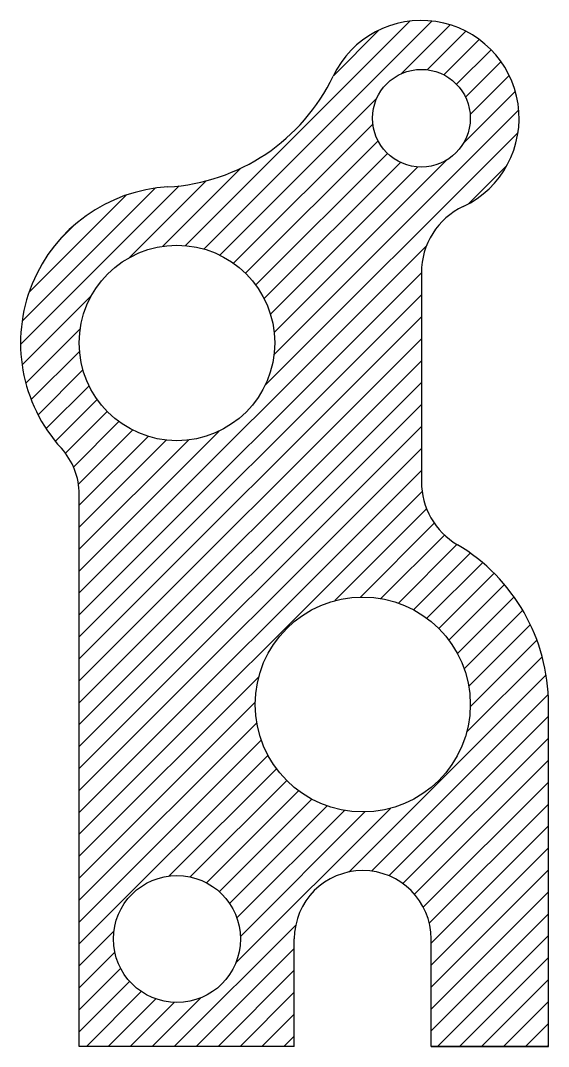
# Model space of a CAD drawing. Header units: millimetres. Extents: x -70 to 38, y -70 to 140.
import ezdxf

# ---------------------------------------------------------------- set-up
doc = ezdxf.new("R2010")
doc.units = ezdxf.units.MM

msp = doc.modelspace()

# ---------------------------------------------------------------- hatches: boundary and pattern name
h = msp.add_hatch()
h.set_pattern_fill('ANSI31', color=256)
h.paths.add_polyline_path([(19.36, 32.7, -0.265023), (12, 45.61), (12, 88.38, -0.28969), (20.57, 101.93, 1.415876), (-6.04, 128.63, -0.273369), (-39.84, 105.95, 0.63128), (-61.65, 52.45, -0.186886), (-58, 43.02), (-58, -70), (-14, -70), (-14, -48, -1), (14, -48), (14, -70), (38, -70), (38, 0, 0.265023)])
h.paths.add_polyline_path([(22, 0, -1), (-22, 0, -1)], flags=16)
h.paths.add_polyline_path([(-58, 74, -1), (-18, 74, -1)], flags=16)
h.paths.add_polyline_path([(-25, -48, -1), (-51, -48, -1)], flags=16)
h.paths.add_polyline_path([(2, 120, -1), (22, 120, -1)], flags=16)

# ---------------------------------------------------------------- linework, layer by layer
for p, q in [((12, 88.38), (12, 45.61)), ((-58, -70), (-58, 43.02)), ((38, -70), (38, 0)), ((-14, -70), (-14, -48)), ((14, -70), (14, -48)), ((-14, -70), (-58, -70)), ((14, -70), (38, -70)), ((38, -70), (14, -70))]:
    msp.add_line(p, q)
for centre, radius in [((12, 120), 10), ((-38, 74), 20), ((0, 0), 22), ((-38, -48), 13)]:
    msp.add_circle(centre, radius)
for centre, radius, start, end in [((12, 120), 20, 295.3769, 154.4463), ((-42.13, 145.88), 40, 273.2891, 334.4463), ((-38, 74), 32, 93.2891, 222.3426), ((27, 88.38), 15, 115.3769, 180), ((-72, 43.02), 14, 0, 42.3426), ((27, 45.61), 15, 180, 239.3739), ((0, 0), 38, 0, 59.3739), ((0, -48), 14, 0, 180)]:
    msp.add_arc(centre, radius, start, end)

doc.saveas('drawing.dxf')
